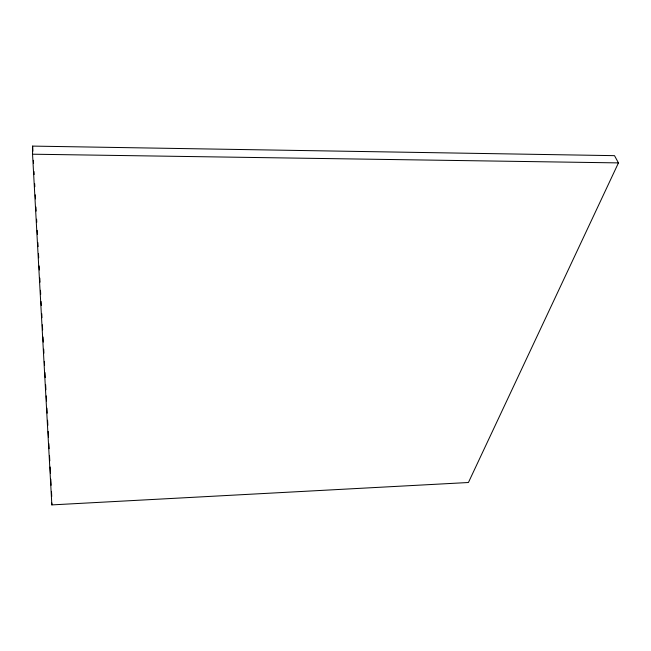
<?xml version="1.0" encoding="UTF-8"?>
<svg xmlns="http://www.w3.org/2000/svg" width="651" height="651" viewBox="0 0 651 651"><rect width="100%" height="100%" fill="white"/><g stroke="black" fill="none" stroke-linecap="round" stroke-linejoin="round"><path stroke-width="0.98" d="M32.55 154.206L32.607 146.101L614.503 155.654L618.45 162.896L468.427 482.505L51.852 504.899L32.55 154.206L618.45 162.896M32.607 146.101L32.884 151.178M33.388 160.317L33.551 163.36M33.998 171.482L34.161 174.533M34.658 183.672L34.828 186.715M35.268 194.836L35.488 198.905M35.935 207.026L36.155 211.087M36.602 219.208L36.765 222.26M37.213 230.381L37.432 234.441M37.872 242.563L38.1 246.631M38.482 253.735L38.71 257.796M39.15 265.925L39.369 269.986M39.817 278.107L40.037 282.168M40.484 290.297L40.704 294.358M41.094 301.462L41.314 305.522M41.754 313.652L41.981 317.712M42.364 324.816L42.64 329.894M43.031 337.006L43.308 342.084M43.698 349.188L43.918 353.249M44.366 361.378L44.585 365.439M44.976 372.543L45.253 377.621M45.635 384.733L45.912 389.811M46.245 395.898L46.522 400.975M46.913 408.087L47.189 413.165M47.58 420.269L47.857 425.347M48.19 431.442L48.524 437.537M48.858 443.624L49.134 448.702M49.517 455.814L49.793 460.892M50.127 466.987L50.461 473.074M50.794 479.169L51.128 485.264M51.462 491.35L51.738 496.428M51.836 503.036L51.852 504.899"/></g></svg>
